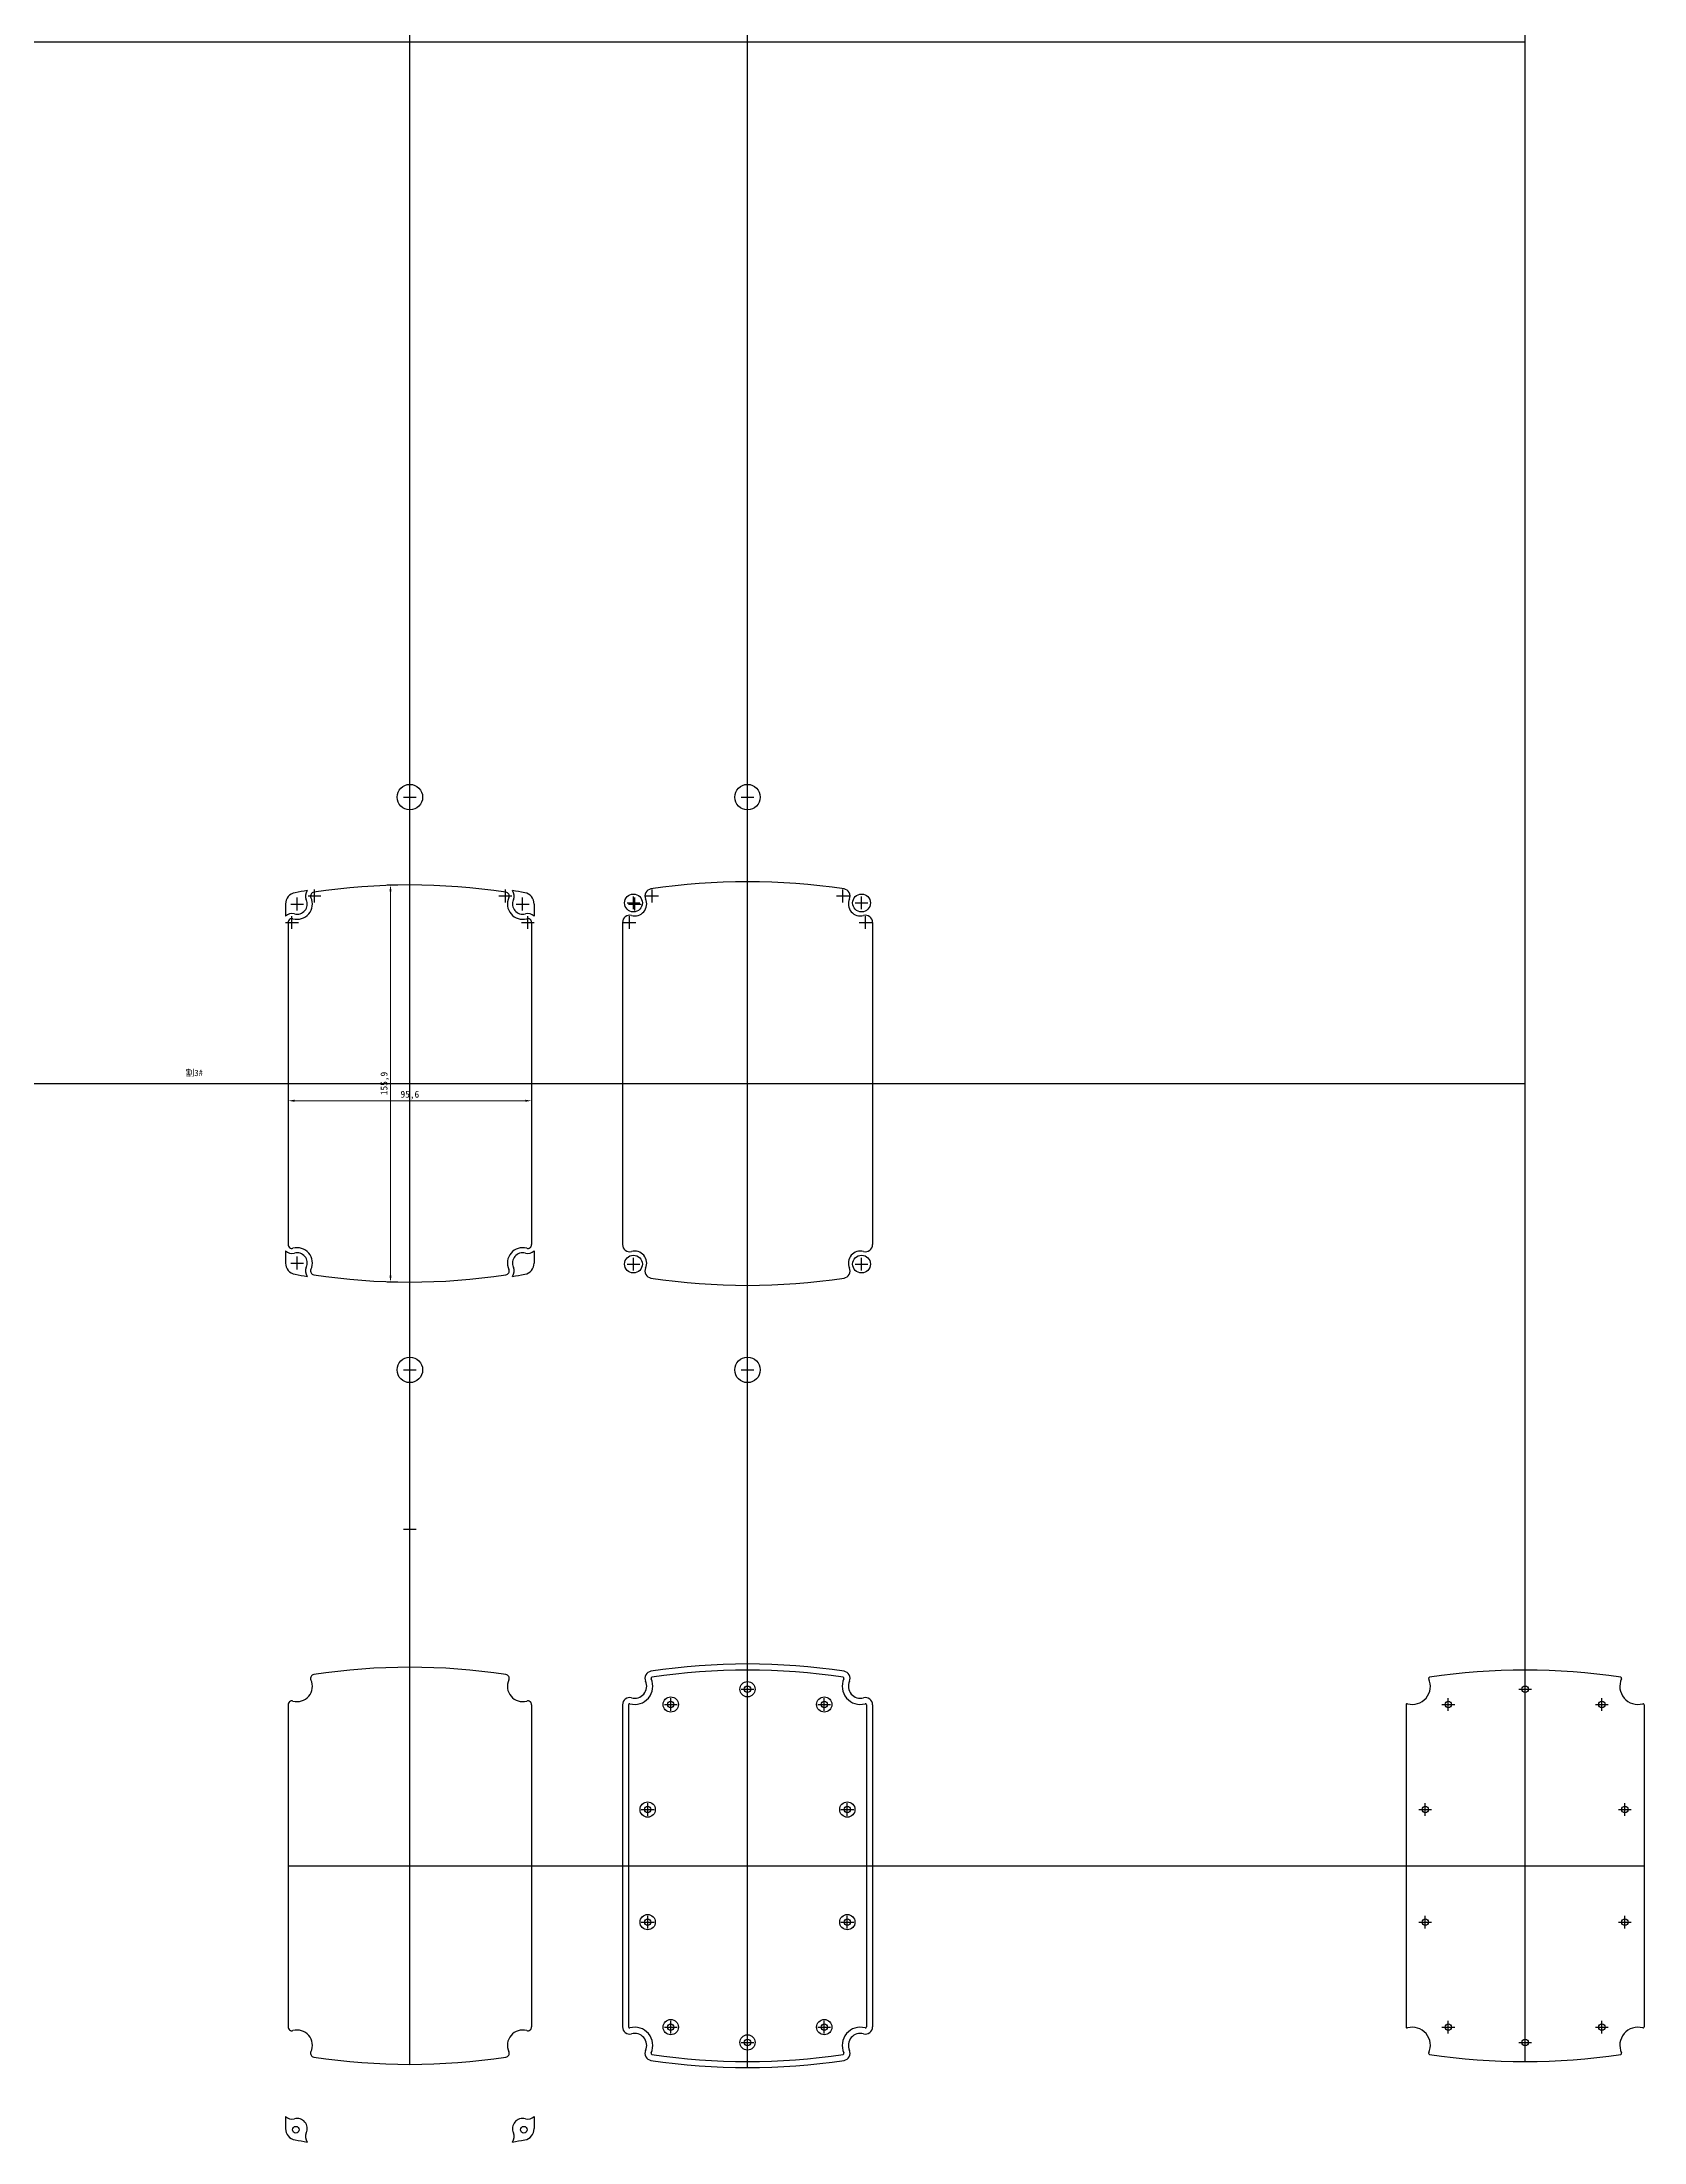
# Model space of a CAD drawing. Header units: millimetres. Extents: x -34 to 2950, y -1940 to 491.
# Drawn here: x 1458 to 2087, y -509 to 316 of the extents above; entities that cross this region are included whole.
import ezdxf

# ---------------------------------------------------------------- set-up
doc = ezdxf.new("R2010")
doc.units = ezdxf.units.MM
doc.dimstyles.new('ISO-25', dxfattribs={"dimtxt": 2.7, "dimasz": 2.5, "dimexe": 1.25, "dimexo": 0.625, "dimtad": 1, "dimdec": 5, "dimtxsty": 'Standard', "dimcen": 2.5, "dimadec": 3, "dimazin": 0, "dimtfac": 1, "dimtdec": 5, "dimtmove": 1, "dimatfit": 3, "dimfxl": 1, "dimlwd": 5, "dimlwe": 5, "dimarcsym": 0})

# ---------------------------------------------------------------- blocks, each defined once
blk = doc.blocks.new('*D48')
at = {"color": 0, "lineweight": 5}
for p, q in [((1554.89, -94.05), (1554.89, -101.44)), ((1650.49, -94.05), (1650.49, -101.44)), ((1557.39, -100.19), (1647.99, -100.19))]:
    blk.add_line(p, q, dxfattribs=at)
at = {"color": 0}
for points in [[(1557.39, -99.77), (1557.39, -100.6), (1554.89, -100.19)], [(1647.99, -99.77), (1647.99, -100.6), (1650.49, -100.19)]]:
    blk.add_solid(points, dxfattribs=at)
at = {"layer": 'Defpoints', "color": 0}
for p in [(1554.89, -93.42), (1650.49, -93.42), (1650.49, -100.19)]:
    blk.add_point(p, dxfattribs=at)
at = {"color": 0, "insert": (1602.69, -97.99), "char_height": 2.7, "attachment_point": 5}
blk.add_mtext('95,6', dxfattribs=at)
blk = doc.blocks.new('*D50')
at = {"color": 0, "lineweight": 5}
for p, q in [((1602.07, -15.47), (1593.84, -15.47)), ((1595.09, -168.87), (1595.09, -17.97)), ((1602.07, -171.37), (1593.84, -171.37))]:
    blk.add_line(p, q, dxfattribs=at)
at = {"color": 0}
for points in [[(1594.67, -17.97), (1595.51, -17.97), (1595.09, -15.47)], [(1594.67, -168.87), (1595.51, -168.87), (1595.09, -171.37)]]:
    blk.add_solid(points, dxfattribs=at)
at = {"layer": 'Defpoints', "color": 0}
for p in [(1595.09, -15.47), (1602.69, -15.47), (1602.69, -171.37)]:
    blk.add_point(p, dxfattribs=at)
at = {"color": 0, "insert": (1592.89, -93.42), "char_height": 2.7, "attachment_point": 5, "rotation": 90}
blk.add_mtext('155,9', dxfattribs=at)

msp = doc.modelspace()

# ---------------------------------------------------------------- linework, layer by layer
for p, q in [((2040.674643, 315.550281), (43.033181, 315.550281)), ((2040.674643, 315.550281), (43.033181, 315.550281)), ((1600.191725, 19.029708), (1605.191725, 19.029708)), ((1602.691725, 16.529708), (1602.691725, 21.529708)), ((1732.791731, 19.029708), (1737.791731, 19.029708)), ((1735.291731, 16.529708), (1735.291731, 21.529708)), ((1553.891725, -22.934487), (1553.891725, -27.713414)), ((1555.891725, -22.934487), (1560.891725, -22.934487)), ((1555.891725, -22.934487), (1560.891725, -22.934487)), ((1555.891725, -22.934487), (1560.891725, -22.934487)), ((1558.391725, -25.434487), (1558.391725, -20.434487)), ((1558.391725, -25.434487), (1558.391725, -20.434487)), ((1558.391725, -25.434487), (1558.391725, -20.434487)), ((1562.696499, -19.78091), (1567.696499, -19.78091)), ((1565.196499, -22.28091), (1565.196499, -17.28091)), ((1637.686951, -19.78091), (1642.686951, -19.78091)), ((1640.186951, -22.28091), (1640.186951, -17.28091)), ((1644.491725, -22.934487), (1649.491725, -22.934487)), ((1644.491725, -22.934487), (1649.491725, -22.934487)), ((1646.991725, -25.434487), (1646.991725, -20.434487)), ((1646.991725, -25.434487), (1646.991725, -20.434487)), ((1651.491725, -22.934487), (1651.491725, -27.713414)), ((1687.991731, -22.520292), (1692.991731, -22.520292)), ((1688.491731, -22.934487), (1693.491731, -22.934487)), ((1690.491731, -25.020292), (1690.491731, -20.020292)), ((1690.991731, -25.434487), (1690.991731, -20.434487)), ((1695.296505, -19.78091), (1700.296505, -19.78091)), ((1697.796505, -22.28091), (1697.796505, -17.28091)), ((1770.286957, -19.78091), (1775.286957, -19.78091)), ((1772.786957, -22.28091), (1772.786957, -17.28091)), ((1777.591731, -22.520292), (1782.591731, -22.520292)), ((1780.091731, -25.020292), (1780.091731, -20.020292)), ((1553.891725, -30.162904), (1558.891725, -30.162904)), ((1554.891725, -30.162904), (1554.891725, -156.67768)), ((1556.391725, -32.662904), (1556.391725, -27.662904)), ((1646.491725, -30.162904), (1651.491725, -30.162904)), ((1648.991725, -32.662904), (1648.991725, -27.662904)), ((1650.491725, -30.162904), (1650.491725, -156.67768)), ((1686.191731, -30.162904), (1686.191731, -156.67768)), ((1686.491731, -30.162904), (1691.491731, -30.162904)), ((1688.991731, -32.662904), (1688.991731, -27.662904)), ((1779.091731, -30.162904), (1784.091731, -30.162904)), ((1781.591731, -32.662904), (1781.591731, -27.662904)), ((1784.391731, -30.162904), (1784.391731, -156.67768)), ((-7.266819, -93.420292), (2040.674643, -93.420292)), ((-7.266819, -93.420292), (2040.674643, -93.420292)), ((1553.891725, -159.12717), (1553.891725, -163.906097)), ((1555.891725, -163.906097), (1560.891725, -163.906097)), ((1558.391725, -166.406097), (1558.391725, -161.406097)), ((1651.491725, -159.12717), (1651.491725, -163.906097)), ((1687.991731, -164.320292), (1692.991731, -164.320292)), ((1690.491731, -166.820292), (1690.491731, -161.820292)), ((1777.591731, -164.320292), (1782.591731, -164.320292)), ((1780.091731, -166.820292), (1780.091731, -161.820292)), ((1600.191725, -205.870292), (1605.191725, -205.870292)), ((1602.691725, -208.370292), (1602.691725, -203.370292)), ((1732.791731, -205.870292), (1737.791731, -205.870292)), ((1735.291731, -208.370292), (1735.291731, -203.370292)), ((1600.191725, -268.479292), (1605.191725, -268.479292)), ((1600.191725, -268.479292), (1605.191725, -268.479292)), ((1602.691725, -270.979292), (1602.691725, -265.979292)), ((1602.691725, -270.979292), (1602.691725, -265.979292)), ((1735.291731, -333.760624), (1735.291731, -328.760624)), ((2040.674643, -333.760624), (2040.674643, -328.760624)), ((1554.891725, -337.353236), (1554.891725, -463.868013)), ((1650.491725, -337.353236), (1650.491725, -463.868013)), ((1686.191731, -337.353236), (1686.191731, -463.868013)), ((1688.591731, -337.353236), (1688.591731, -463.868013)), ((1702.641731, -337.265171), (1707.641731, -337.265171)), ((1705.141731, -339.765171), (1705.141731, -334.765171)), ((1732.791731, -331.260624), (1737.791731, -331.260624)), ((1762.941731, -337.265171), (1767.941731, -337.265171)), ((1765.441731, -339.765171), (1765.441731, -334.765171)), ((1781.991731, -337.353236), (1781.991731, -463.868013)), ((1784.391731, -337.353236), (1784.391731, -463.868013)), ((1993.974643, -337.353236), (1993.974643, -463.868013)), ((2008.024643, -337.265171), (2013.024643, -337.265171)), ((2010.524643, -339.765171), (2010.524643, -334.765171)), ((2038.174643, -331.260624), (2043.174643, -331.260624)), ((2068.324643, -337.265171), (2073.324643, -337.265171)), ((2070.824643, -339.765171), (2070.824643, -334.765171)), ((2087.374643, -337.353236), (2087.374643, -463.868013)), ((1693.591731, -378.510624), (1698.591731, -378.510624)), ((1696.091731, -381.010624), (1696.091731, -376.010624)), ((1771.991731, -378.510624), (1776.991731, -378.510624)), ((1774.491731, -381.010624), (1774.491731, -376.010624)), ((1998.974643, -378.510624), (2003.974643, -378.510624)), ((2001.474643, -381.010624), (2001.474643, -376.010624)), ((2077.374643, -378.510624), (2082.374643, -378.510624)), ((2079.874643, -381.010624), (2079.874643, -376.010624)), ((1554.891725, -400.610624), (2087.374643, -400.610624)), ((1696.091731, -425.210624), (1696.091731, -420.210624)), ((1774.491731, -425.210624), (1774.491731, -420.210624)), ((2001.474643, -425.210624), (2001.474643, -420.210624)), ((2079.874643, -425.210624), (2079.874643, -420.210624)), ((1693.591731, -422.710624), (1698.591731, -422.710624)), ((1771.991731, -422.710624), (1776.991731, -422.710624)), ((1998.974643, -422.710624), (2003.974643, -422.710624)), ((2077.374643, -422.710624), (2082.374643, -422.710624)), ((1705.141731, -466.456077), (1705.141731, -461.456077)), ((1765.441731, -466.456077), (1765.441731, -461.456077)), ((2010.524643, -466.456077), (2010.524643, -461.456077)), ((2070.824643, -466.456077), (2070.824643, -461.456077)), ((1702.641731, -463.956077), (1707.641731, -463.956077)), ((1732.791731, -469.960624), (1737.791731, -469.960624)), ((1735.291731, -472.460624), (1735.291731, -467.460624)), ((1762.941731, -463.956077), (1767.941731, -463.956077)), ((2008.024643, -463.956077), (2013.024643, -463.956077)), ((2038.174643, -469.960624), (2043.174643, -469.960624)), ((2040.674643, -472.460624), (2040.674643, -467.460624)), ((2068.324643, -463.956077), (2073.324643, -463.956077)), ((1553.891725, -499.03186), (1553.891725, -503.810787)), ((1651.491725, -499.03186), (1651.491725, -503.810787))]:
    msp.add_line(p, q)
for p in [(1602.691725, -478.560624), (1735.291731, -479.860624), (2040.674643, -477.460624)]:
    msp.add_ray(p, (0, 1))
for centre, radius in [((1602.691725, 19.029708), 5), ((1735.291731, 19.029708), 5), ((1690.491731, -22.520292), 3.5), ((1780.091731, -22.520292), 3.5), ((1690.491731, -164.320292), 3.5), ((1780.091731, -164.320292), 3.5), ((1602.691725, -205.870292), 5), ((1735.291731, -205.870292), 5), ((1735.291731, -331.260624), 3), ((1705.141731, -337.265171), 3), ((1705.141731, -337.265171), 1.25), ((1735.291731, -331.260624), 1.25), ((1765.441731, -337.265171), 3), ((1765.441731, -337.265171), 1.25), ((2010.524643, -337.265171), 1.25), ((2040.674643, -331.260624), 1.25), ((2070.824643, -337.265171), 1.25), ((1696.091731, -378.510624), 3), ((1696.091731, -378.510624), 1.25), ((1774.491731, -378.510624), 3), ((1774.491731, -378.510624), 1.25), ((2001.474643, -378.510624), 1.25), ((2079.874643, -378.510624), 1.25), ((1696.091731, -422.710624), 3), ((1774.491731, -422.710624), 3), ((1696.091731, -422.710624), 1.25), ((1774.491731, -422.710624), 1.25), ((2001.474643, -422.710624), 1.25), ((2079.874643, -422.710624), 1.25), ((1705.141731, -463.956077), 3), ((1765.441731, -463.956077), 3), ((1705.141731, -463.956077), 1.25), ((1735.291731, -469.960624), 3), ((1735.291731, -469.960624), 1.25), ((1765.441731, -463.956077), 1.25), ((2010.524643, -463.956077), 1.25), ((2040.674643, -469.960624), 1.25), ((2070.824643, -463.956077), 1.25), ((1557.891725, -504.228296), 1.3), ((1647.491725, -504.228296), 1.3)]:
    msp.add_circle(centre, radius)
for centre, radius, start, end in [((1602.691725, -268.479292), 253.009, 81.426324157, 98.573675843), ((1735.291731, -268.479292), 254.309, 81.426324157, 98.573675843), ((1558.391725, -22.934487), 4.5, 100.227011281, 180), ((1558.391725, -22.934487), 6, 254.533990047, 24.864703504), ((1558.391725, -22.934487), 4, 254.533990047, 24.864703504), ((1602.691725, -268.479292), 254.009, 99.128938721, 100.227011281), ((1565.196499, -19.78091), 3.5, 143.267302387, 204.864703504), ((1565.196499, -19.78091), 1.5, 98.573675843, 204.864703504), ((1640.186951, -19.78091), 1.5, 335.135296496, 81.426324157), ((1646.991725, -22.934487), 6, 155.135296496, 285.466009953), ((1646.991725, -22.934487), 4, 155.135296496, 285.466009953), ((1602.691725, -268.479292), 254.009, 79.772988719, 80.871061279), ((1640.186951, -19.78091), 3.5, 335.135296496, 36.732697613), ((1646.991725, -22.934487), 4.5, 0, 79.772988719), ((1646.991725, -22.934487), 4.5, 0, 79.772988719), ((1690.991731, -22.934487), 4.7, 254.533990047, 24.864703504), ((1697.796505, -19.78091), 2.8, 98.573675843, 204.864703504), ((1772.786957, -19.78091), 2.8, 335.135296496, 81.426324157), ((1779.591731, -22.934487), 4.7, 155.135296496, 285.466009953), ((1556.391725, -30.162904), 3.5, 74.533990047, 135.584691403), ((1556.391725, -30.162904), 1.5, 74.533990047, 180), ((1648.991725, -30.162904), 3.5, 44.415308597, 105.466009953), ((1648.991725, -30.162904), 1.5, 0, 105.466009953), ((1688.991731, -30.162904), 2.8, 74.533990047, 180), ((1781.591731, -30.162904), 2.8, 0, 105.466009953), ((1556.391725, -156.67768), 3.5, 224.415308597, 285.466009953), ((1558.391725, -163.906097), 4.5, 180, 259.772988719), ((1556.391725, -156.67768), 1.5, 180, 285.466009953), ((1558.391725, -163.906097), 6, 335.135296496, 105.466009953), ((1558.391725, -163.906097), 4, 335.135296496, 105.466009953), ((1646.991725, -163.906097), 6, 74.533990047, 204.864703504), ((1646.991725, -163.906097), 4, 74.533990047, 204.864703504), ((1646.991725, -163.906097), 4.5, 280.227011281, 0), ((1648.991725, -156.67768), 3.5, 254.533990047, 315.584691403), ((1648.991725, -156.67768), 1.5, 254.533990047, 0), ((1688.991731, -156.67768), 2.8, 180, 285.466009953), ((1690.991731, -163.906097), 4.7, 335.135296496, 105.466009953), ((1779.591731, -163.906097), 4.7, 74.533990047, 204.864703504), ((1781.591731, -156.67768), 2.8, 254.533990047, 0), ((1602.691725, 81.638708), 254.009, 259.772988719, 260.871061279), ((1565.196499, -167.059674), 3.5, 155.135296496, 216.732697613), ((1565.196499, -167.059674), 1.5, 155.135296496, 261.426324157), ((1602.691725, 81.638708), 253.009, 261.426324157, 278.573675843), ((1640.186951, -167.059674), 1.5, 278.573675843, 24.864703504), ((1640.186951, -167.059674), 3.5, 323.267302387, 24.864703504), ((1602.691725, 81.638708), 254.009, 279.128938721, 280.227011281), ((1697.796505, -167.059674), 2.8, 155.135296496, 261.426324157), ((1735.291731, 81.638708), 254.309, 261.426324157, 278.573675843), ((1772.786957, -167.059674), 2.8, 278.573675843, 24.864703504), ((1735.291731, -575.669624), 254.309, 81.426324157, 98.573675843), ((1558.391725, -330.12482), 6, 254.533990047, 24.864703504), ((1565.196499, -326.971242), 1.5, 98.573675843, 204.864703504), ((1602.691725, -575.669624), 253.009, 81.426324157, 98.573675843), ((1640.186951, -326.971242), 1.5, 335.135296496, 81.426324157), ((1646.991725, -330.12482), 6, 155.135296496, 285.466009953), ((1690.991731, -330.12482), 7.1, 254.533990047, 24.864703504), ((1690.991731, -330.12482), 4.7, 254.533990047, 24.864703504), ((1697.796505, -326.971242), 2.8, 98.573675843, 204.864703504), ((1697.796505, -326.971242), 0.4, 98.573675843, 204.864703504), ((1735.291731, -575.669624), 251.909, 81.426324157, 98.573675843), ((1779.591731, -330.12482), 7.1, 155.135296496, 285.466009953), ((1772.786957, -326.971242), 0.4, 335.135296496, 81.426324157), ((1772.786957, -326.971242), 2.8, 335.135296496, 81.426324157), ((1779.591731, -330.12482), 4.7, 155.135296496, 285.466009953), ((1996.374643, -330.12482), 7.1, 254.533990047, 24.864703504), ((2003.179418, -326.971242), 0.4, 98.573675843, 204.864703504), ((2040.674643, -575.669624), 251.909, 81.426324157, 98.573675843), ((2084.974643, -330.12482), 7.1, 155.135296496, 285.466009953), ((2078.169869, -326.971242), 0.4, 335.135296496, 81.426324157), ((1556.391725, -337.353236), 1.5, 74.533990047, 180), ((1648.991725, -337.353236), 1.5, 0, 105.466009953), ((1688.991731, -337.353236), 2.8, 74.533990047, 180), ((1688.991731, -337.353236), 0.4, 74.533990047, 180), ((1781.591731, -337.353236), 2.8, 0, 105.466009953), ((1781.591731, -337.353236), 0.4, 0, 105.466009953), ((1994.374643, -337.353236), 0.4, 74.533990047, 180), ((2086.974643, -337.353236), 0.4, 0, 105.466009953), ((1556.391725, -463.868013), 1.5, 180, 285.466009953), ((1558.391725, -471.096429), 6, 335.135296496, 105.466009953), ((1646.991725, -471.096429), 6, 74.533990047, 204.864703504), ((1648.991725, -463.868013), 1.5, 254.533990047, 0), ((1688.991731, -463.868013), 2.8, 180, 285.466009953), ((1688.991731, -463.868013), 0.4, 180, 285.466009953), ((1690.991731, -471.096429), 7.1, 335.135296496, 105.466009953), ((1690.991731, -471.096429), 4.7, 335.135296496, 105.466009953), ((1779.591731, -471.096429), 7.1, 74.533990047, 204.864703504), ((1779.591731, -471.096429), 4.7, 74.533990047, 204.864703504), ((1781.591731, -463.868013), 2.8, 254.533990047, 0), ((1781.591731, -463.868013), 0.4, 254.533990047, 0), ((1994.374643, -463.868013), 0.4, 180, 285.466009953), ((1996.374643, -471.096429), 7.1, 335.135296496, 105.466009953), ((2084.974643, -471.096429), 7.1, 74.533990047, 204.864703504), ((2086.974643, -463.868013), 0.4, 254.533990047, 0), ((1565.196499, -474.250006), 1.5, 155.135296496, 261.426324157), ((1602.691725, -225.551624), 253.009, 261.426324157, 278.573675843), ((1640.186951, -474.250006), 1.5, 278.573675843, 24.864703504), ((1697.796505, -474.250006), 2.8, 155.135296496, 261.426324157), ((1735.291731, -225.551624), 254.309, 261.426324157, 278.573675843), ((1697.796505, -474.250006), 0.4, 155.135296496, 261.426324157), ((1735.291731, -225.551624), 251.909, 261.426324157, 278.573675843), ((1772.786957, -474.250006), 0.4, 278.573675843, 24.864703504), ((1772.786957, -474.250006), 2.8, 278.573675843, 24.864703504), ((2003.179418, -474.250006), 0.4, 155.135296496, 261.426324157), ((2040.674643, -225.551624), 251.909, 261.426324157, 278.573675843), ((2078.169869, -474.250006), 0.4, 278.573675843, 24.864703504), ((1556.391725, -496.58237), 3.5, 224.415308597, 285.466009953), ((1558.391725, -503.810787), 4, 335.135296496, 105.466009953), ((1646.991725, -503.810787), 4, 74.533990047, 204.864703504), ((1648.991725, -496.58237), 3.5, 254.533990047, 315.584691403), ((1558.391725, -503.810787), 4.5, 180, 259.772988719), ((1602.691725, -258.265982), 254.009, 259.772988719, 260.871061279), ((1565.196499, -506.964364), 3.5, 155.135296496, 216.732697613), ((1640.186951, -506.964364), 3.5, 323.267302387, 24.864703504), ((1602.691725, -258.265982), 254.009, 279.128938721, 280.227011281), ((1646.991725, -503.810787), 4.5, 280.227011281, 0)]:
    msp.add_arc(centre, radius, start, end)

# ---------------------------------------------------------------- texts
at = {"insert": (1514.533234, -88.0141), "char_height": 2.5, "width": 17.72743528, "attachment_point": 1}
msp.add_mtext('{\\fSimSun|b0|i0|c134|p54;割3#}', dxfattribs=at)

# ---------------------------------------------------------------- dimensions: what is measured, and where the dimension line sits
dim = msp.add_linear_dim(base=(1595.088419, -15.470292), p1=(1602.691725, -171.370292), p2=(1602.691725, -15.470292), angle=90, dimstyle='ISO-25')
dim.commit()
dim.dimension.update_dxf_attribs({"geometry": '*D50', "text_midpoint": (1592.888419, -93.420292)})
dim = msp.add_linear_dim(base=(1650.491725, -100.187009), p1=(1554.891725, -93.420292), p2=(1650.491725, -93.420292), dimstyle='ISO-25')
dim.commit()
dim.dimension.update_dxf_attribs({"geometry": '*D48', "text_midpoint": (1602.691725, -97.987009)})

doc.saveas('drawing.dxf')
